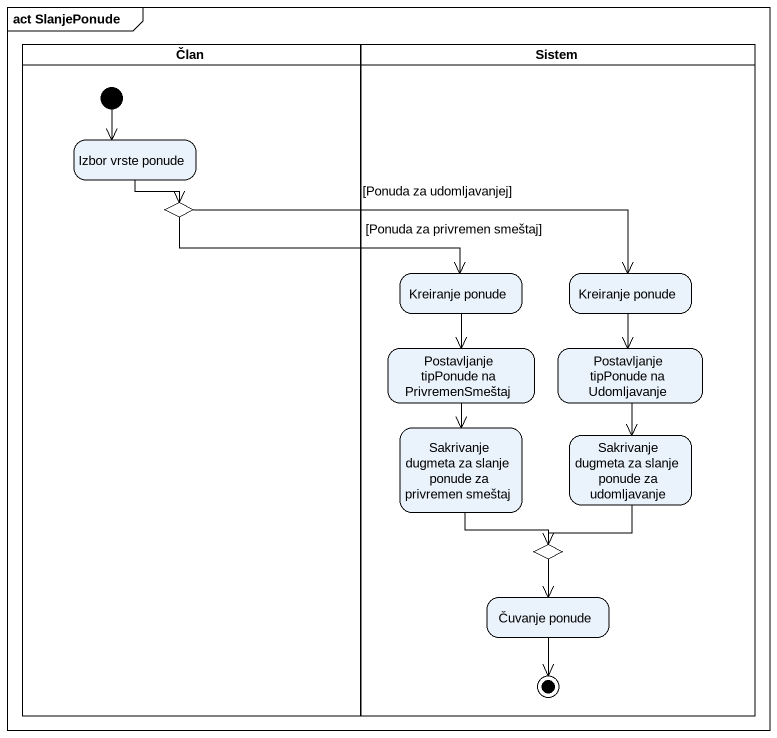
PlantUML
@startuml
mainframe act SlanjePonude
hide empty description
state Član <<partition>> {
  state "Izbor vrste ponude" as Izbor_vrste_ponude
  state choice1 <<choice>>
  [*] --> Izbor_vrste_ponude
}
state Sistem <<partition>> {
  state "Kreiranje ponude" as Kreiranje_ponude
  state "Kreiranje ponude" as Kreiranje_ponude_2
  state "Postavljanje tipPonude na PrivremenSmeštaj" as Postavljanje_tipPonude_na
  state "Postavljanje tipPonude na Udomljavanje" as Postavljanje_tipPonude_na_2
  state "Sakrivanje dugmeta za slanje ponude za privremen smeštaj" as Sakrivanje_dugmeta_za
  state "Sakrivanje dugmeta za slanje ponude za udomljavanje" as Sakrivanje_dugmeta_za_2
  state choice2 <<choice>>
  state "Čuvanje ponude" as Čuvanje_ponude
  Čuvanje_ponude --> [*]
}
Izbor_vrste_ponude --> choice1
choice1 -right-> Kreiranje_ponude : [Ponuda za privremen smeštaj]
choice1 -right-> Kreiranje_ponude_2 : [Ponuda za udomljavanjej]
Kreiranje_ponude --> Postavljanje_tipPonude_na
Kreiranje_ponude_2 --> Postavljanje_tipPonude_na_2
Postavljanje_tipPonude_na --> Sakrivanje_dugmeta_za
Postavljanje_tipPonude_na_2 --> Sakrivanje_dugmeta_za_2
Sakrivanje_dugmeta_za --> choice2
Sakrivanje_dugmeta_za_2 --> choice2
choice2 --> Čuvanje_ponude
@enduml
